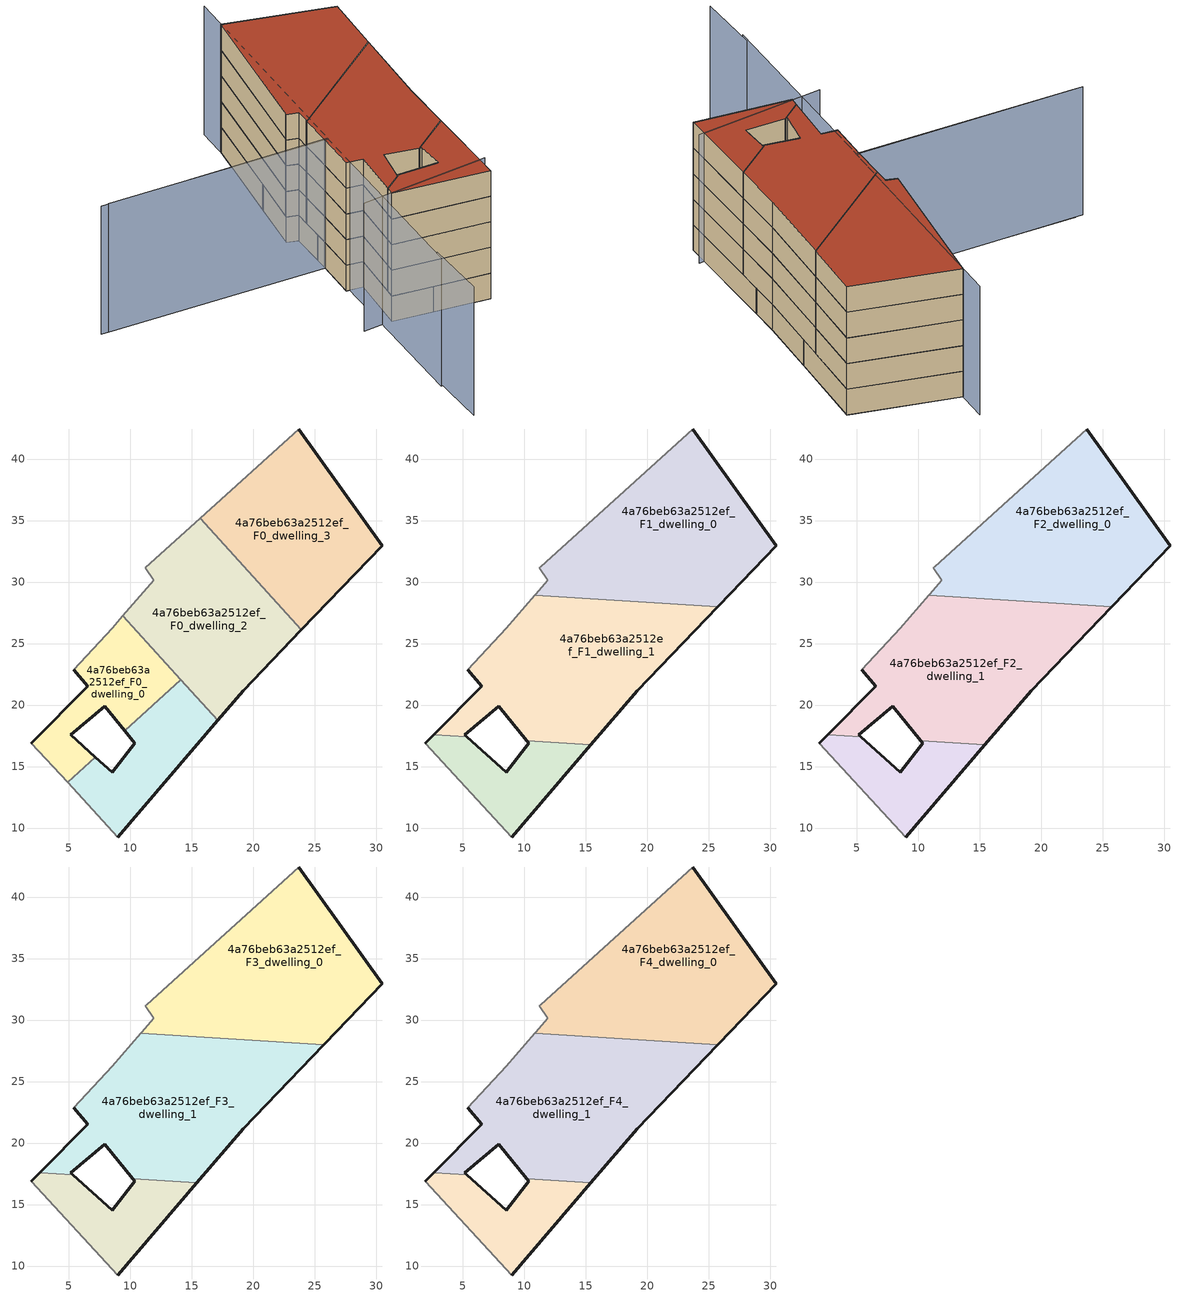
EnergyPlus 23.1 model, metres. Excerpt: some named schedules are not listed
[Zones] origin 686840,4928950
4a76beb63a2512ef_F0_dwelling_0
 floor ground (EU_floor_Construction): 9.55,17.93 14.11,22.06 9.39,27.27 8.51,26.26 5.41,22.87 6.55,21.54 1.96,16.91 4.89,13.71 7.16,15.77 5.14,17.57 7.93,19.92 z0
 wall outside (EU_wall_Construction): 9.55,17.93 7.93,19.92 5.14,17.57 7.16,15.77 / 1.96,16.91 6.55,21.54 5.41,22.87 z0:3
 wall adiabatic (EU_wall_Construction): 5.41,22.87 8.51,26.26 9.39,27.27 / 4.89,13.71 1.96,16.91 z0:3
 wall to 4a76beb63a2512ef_F0_dwelling_1 (EU_wall_Construction): 14.11,22.06 9.55,17.93 / 7.16,15.77 4.89,13.71 z0:3
 wall to 4a76beb63a2512ef_F0_dwelling_2 (EU_wall_Construction): 9.39,27.27 14.11,22.06 z0:3
4a76beb63a2512ef_F0_dwelling_1
 floor ground (EU_floor_Construction): 8.96,9.27 17.11,18.75 14.11,22.06 9.55,17.93 10.37,16.91 8.53,14.54 7.16,15.77 4.89,13.71 z0
 wall outside (EU_wall_Construction): 17.11,18.75 8.96,9.27 / 7.16,15.77 8.53,14.54 10.37,16.91 9.55,17.93 z0:3
 wall adiabatic (EU_wall_Construction): 8.96,9.27 4.89,13.71 z0:3
 wall to 4a76beb63a2512ef_F0_dwelling_2 (EU_wall_Construction): 14.11,22.06 17.11,18.75 z0:3
4a76beb63a2512ef_F0_dwelling_2
 floor ground (EU_floor_Construction): 19.19,21.17 23.9,26.11 15.67,35.19 11.22,31.17 11.92,30.16 9.39,27.27 17.11,18.75 z0
 wall outside (EU_wall_Construction): 23.9,26.11 19.19,21.17 17.11,18.75 z0:3
 wall adiabatic (EU_wall_Construction): 9.39,27.27 11.92,30.16 11.22,31.17 15.67,35.19 z0:3
 wall to 4a76beb63a2512ef_F0_dwelling_3 (EU_wall_Construction): 15.67,35.19 23.9,26.11 z0:3
4a76beb63a2512ef_F0_dwelling_3
 floor ground (EU_floor_Construction): 23.9,26.11 30.46,32.97 23.68,42.45 15.67,35.19 z0
 wall outside (EU_wall_Construction): 23.68,42.45 30.46,32.97 23.9,26.11 z0:3
 wall adiabatic (EU_wall_Construction): 15.67,35.19 23.68,42.45 z0:3
4a76beb63a2512ef_F1_dwelling_0
 floor to 4a76beb63a2512ef_F0_dwelling_3 (EU_floor_Construction): 25.71,28 30.46,32.97 23.68,42.45 15.67,35.19 21.98,28.23 z3
 floor to 4a76beb63a2512ef_F0_dwelling_2 (EU_floor_Construction): 21.98,28.23 15.67,35.19 11.22,31.17 11.92,30.16 10.85,28.93 z3
 wall outside (EU_wall_Construction): 23.68,42.45 30.46,32.97 25.8,28.09 25.75,28.04 25.71,28 z3:6
 wall adiabatic (EU_wall_Construction): 10.85,28.93 10.89,28.98 10.93,29.03 11.92,30.16 11.22,31.17 11.32,31.26 23.68,42.45 z3:6
 wall to 4a76beb63a2512ef_F1_dwelling_1 (EU_wall_Construction): 25.71,28 10.85,28.93 z3:6
4a76beb63a2512ef_F1_dwelling_1
 floor to 4a76beb63a2512ef_F0_dwelling_0 (EU_floor_Construction): 9.55,17.93 14.11,22.06 9.39,27.27 8.51,26.26 5.41,22.87 6.55,21.54 2.63,17.59 5.31,17.42 5.14,17.57 7.93,19.92 z3
 floor to 4a76beb63a2512ef_F0_dwelling_2 (EU_floor_Construction): 19.19,21.17 23.9,26.11 21.98,28.23 10.85,28.93 9.39,27.27 17.11,18.75 z3
 floor to 4a76beb63a2512ef_F0_dwelling_3 (EU_floor_Construction): 23.9,26.11 25.71,28 21.98,28.23 z3
 floor to 4a76beb63a2512ef_F0_dwelling_1 (EU_floor_Construction): 15.41,16.78 17.11,18.75 14.11,22.06 9.55,17.93 10.21,17.11 z3
 wall outside (EU_wall_Construction): 2.63,17.59 6.55,21.54 5.41,22.87 / 25.71,28 19.19,21.17 15.41,16.78 / 10.21,17.11 7.93,19.92 5.14,17.57 5.31,17.42 z3:6
 wall to 4a76beb63a2512ef_F1_dwelling_2 (EU_wall_Construction): 5.31,17.42 2.63,17.59 / 15.41,16.78 10.21,17.11 z3:6
 wall adiabatic (EU_wall_Construction): 5.41,22.87 8.51,26.26 10.85,28.93 z3:6
4a76beb63a2512ef_F1_dwelling_2
 floor to 4a76beb63a2512ef_F0_dwelling_1 (EU_floor_Construction): 8.96,9.27 15.41,16.78 10.21,17.11 10.37,16.91 8.53,14.54 7.16,15.77 4.89,13.71 z3
 floor to 4a76beb63a2512ef_F0_dwelling_0 (EU_floor_Construction): 7.16,15.77 5.31,17.42 2.63,17.59 1.96,16.91 4.89,13.71 z3
 wall outside (EU_wall_Construction): 5.31,17.42 8.53,14.54 10.37,16.91 10.21,17.11 / 15.41,16.78 8.96,9.27 / 1.96,16.91 2.63,17.59 z3:6
 wall adiabatic (EU_wall_Construction): 8.96,9.27 1.96,16.91 z3:6
4a76beb63a2512ef_F2_dwelling_0
 floor to 4a76beb63a2512ef_F1_dwelling_0 (EU_floor_Construction): 25.8,28.09 30.46,32.97 23.68,42.45 11.32,31.26 11.22,31.17 11.92,30.16 10.93,29.03 10.89,28.98 10.85,28.93 25.71,28 25.75,28.04 z6
 wall outside (EU_wall_Construction): 23.68,42.45 30.46,32.97 25.8,28.09 25.75,28.04 25.71,28 z6:9
 wall adiabatic (EU_wall_Construction): 10.85,28.93 10.89,28.98 10.93,29.03 11.92,30.16 11.22,31.17 11.32,31.26 23.68,42.45 z6:9
 wall to 4a76beb63a2512ef_F2_dwelling_1 (EU_wall_Construction): 25.71,28 10.85,28.93 z6:9
4a76beb63a2512ef_F2_dwelling_1
 floor to 4a76beb63a2512ef_F1_dwelling_1 (EU_floor_Construction): 19.19,21.17 25.71,28 10.85,28.93 8.51,26.26 5.41,22.87 6.55,21.54 2.63,17.59 5.31,17.42 5.14,17.57 7.93,19.92 10.21,17.11 15.41,16.78 z6
 wall outside (EU_wall_Construction): 2.63,17.59 6.55,21.54 5.41,22.87 / 25.71,28 19.19,21.17 15.41,16.78 / 10.21,17.11 7.93,19.92 5.14,17.57 5.31,17.42 z6:9
 wall to 4a76beb63a2512ef_F2_dwelling_2 (EU_wall_Construction): 5.31,17.42 2.63,17.59 / 15.41,16.78 10.21,17.11 z6:9
 wall adiabatic (EU_wall_Construction): 5.41,22.87 8.51,26.26 10.85,28.93 z6:9
4a76beb63a2512ef_F2_dwelling_2
 floor to 4a76beb63a2512ef_F1_dwelling_2 (EU_floor_Construction): 8.96,9.27 15.41,16.78 10.21,17.11 10.37,16.91 8.53,14.54 5.31,17.42 2.63,17.59 1.96,16.91 z6
 wall outside (EU_wall_Construction): 5.31,17.42 8.53,14.54 10.37,16.91 10.21,17.11 / 15.41,16.78 8.96,9.27 / 1.96,16.91 2.63,17.59 z6:9
 wall adiabatic (EU_wall_Construction): 8.96,9.27 1.96,16.91 z6:9
4a76beb63a2512ef_F3_dwelling_0
 floor to 4a76beb63a2512ef_F2_dwelling_0 (EU_floor_Construction): 25.8,28.09 30.46,32.97 23.68,42.45 11.32,31.26 11.22,31.17 11.92,30.16 10.93,29.03 10.89,28.98 10.85,28.93 25.71,28 25.75,28.04 z9
 wall outside (EU_wall_Construction): 23.68,42.45 30.46,32.97 25.8,28.09 25.75,28.04 25.71,28 z9:12
 wall adiabatic (EU_wall_Construction): 10.85,28.93 10.89,28.98 10.93,29.03 11.92,30.16 11.22,31.17 11.32,31.26 23.68,42.45 z9:12
 wall to 4a76beb63a2512ef_F3_dwelling_1 (EU_wall_Construction): 25.71,28 10.85,28.93 z9:12
4a76beb63a2512ef_F3_dwelling_1
 floor to 4a76beb63a2512ef_F2_dwelling_1 (EU_floor_Construction): 19.19,21.17 25.71,28 10.85,28.93 8.51,26.26 5.41,22.87 6.55,21.54 2.63,17.59 5.31,17.42 5.14,17.57 7.93,19.92 10.21,17.11 15.41,16.78 z9
 wall outside (EU_wall_Construction): 2.63,17.59 6.55,21.54 5.41,22.87 / 25.71,28 19.19,21.17 15.41,16.78 / 10.21,17.11 7.93,19.92 5.14,17.57 5.31,17.42 z9:12
 wall to 4a76beb63a2512ef_F3_dwelling_2 (EU_wall_Construction): 5.31,17.42 2.63,17.59 / 15.41,16.78 10.21,17.11 z9:12
 wall adiabatic (EU_wall_Construction): 5.41,22.87 8.51,26.26 10.85,28.93 z9:12
4a76beb63a2512ef_F3_dwelling_2
 floor to 4a76beb63a2512ef_F2_dwelling_2 (EU_floor_Construction): 8.96,9.27 15.41,16.78 10.21,17.11 10.37,16.91 8.53,14.54 5.31,17.42 2.63,17.59 1.96,16.91 z9
 wall outside (EU_wall_Construction): 5.31,17.42 8.53,14.54 10.37,16.91 10.21,17.11 / 15.41,16.78 8.96,9.27 / 1.96,16.91 2.63,17.59 z9:12
 wall adiabatic (EU_wall_Construction): 8.96,9.27 1.96,16.91 z9:12
4a76beb63a2512ef_F4_dwelling_0
 floor to 4a76beb63a2512ef_F3_dwelling_0 (EU_floor_Construction): 25.8,28.09 30.46,32.97 23.68,42.45 11.32,31.26 11.22,31.17 11.92,30.16 10.93,29.03 10.89,28.98 10.85,28.93 25.71,28 25.75,28.04 z12
 wall outside (EU_wall_Construction): 23.68,42.45 30.46,32.97 25.8,28.09 25.75,28.04 25.71,28 z12:15
 wall adiabatic (EU_wall_Construction): 10.85,28.93 10.89,28.98 10.93,29.03 11.92,30.16 11.22,31.17 11.32,31.26 23.68,42.45 z12:15
 wall to 4a76beb63a2512ef_F4_dwelling_1 (EU_wall_Construction): 25.71,28 10.85,28.93 z12:15
 roof outside (EU_roof_Construction): 23.68,42.45 30.46,32.97 25.8,28.09 25.75,28.04 25.71,28 10.85,28.93 10.89,28.98 10.93,29.03 11.92,30.16 11.22,31.17 11.32,31.26 z15
4a76beb63a2512ef_F4_dwelling_1
 floor to 4a76beb63a2512ef_F3_dwelling_1 (EU_floor_Construction): 19.19,21.17 25.71,28 10.85,28.93 8.51,26.26 5.41,22.87 6.55,21.54 2.63,17.59 5.31,17.42 5.14,17.57 7.93,19.92 10.21,17.11 15.41,16.78 z12
 wall outside (EU_wall_Construction): 2.63,17.59 6.55,21.54 5.41,22.87 / 25.71,28 19.19,21.17 15.41,16.78 / 10.21,17.11 7.93,19.92 5.14,17.57 5.31,17.42 z12:15
 wall to 4a76beb63a2512ef_F4_dwelling_2 (EU_wall_Construction): 5.31,17.42 2.63,17.59 / 15.41,16.78 10.21,17.11 z12:15
 wall adiabatic (EU_wall_Construction): 5.41,22.87 8.51,26.26 10.85,28.93 z12:15
 roof outside (EU_roof_Construction): 25.71,28 19.19,21.17 15.41,16.78 10.21,17.11 7.93,19.92 5.14,17.57 5.31,17.42 2.63,17.59 6.55,21.54 5.41,22.87 8.51,26.26 10.85,28.93 z15
4a76beb63a2512ef_F4_dwelling_2
 floor to 4a76beb63a2512ef_F3_dwelling_2 (EU_floor_Construction): 8.96,9.27 15.41,16.78 10.21,17.11 10.37,16.91 8.53,14.54 5.31,17.42 2.63,17.59 1.96,16.91 z12
 wall outside (EU_wall_Construction): 5.31,17.42 8.53,14.54 10.37,16.91 10.21,17.11 / 15.41,16.78 8.96,9.27 / 1.96,16.91 2.63,17.59 z12:15
 wall adiabatic (EU_wall_Construction): 8.96,9.27 1.96,16.91 z12:15
 roof outside (EU_roof_Construction): 15.41,16.78 8.96,9.27 1.96,16.91 2.63,17.59 5.31,17.42 8.53,14.54 10.37,16.91 10.21,17.11 z15
shading: -0.51,18.84 10.82,10.56 / -6.01,9.3 -10.4,3.96 / -9.73,42.59 8.75,26.05 / 8.75,26.05 -6.85,8.64 / 26.01,45.01 8.67,25.9 / 8.67,25.9 -9.16,42.08 z0:15
[Building]
EU S2 Campaign: North Axis=0; Terrain=City; Solar Distribution=FullExterior
[Site:Location]
Bologna: Latitude=44.5; Longitude=11.25; Time Zone=1; Elevation=37
[SizingPeriod:WeatherFileDays]
AnnualSizingPeriod: Begin Month=1; Begin Day of Month=1; End Month=12; End Day of Month=31; Day of Week for Start Day=Monday; Use Weather File Daylight Saving Period=No; Use Weather File Rain and Snow Indicators=No
[MATERIAL]
EU_InternalMass_Material: Roughness=MediumRough; Thickness=0.1; Conductivity=1; Density=1800; Specific Heat=900; Thermal Absorptance=0.9; Solar Absorptance=0.7; Visible Absorptance=0.7
[MATERIAL:NOMASS] Roughness=MediumRough; Thermal Absorptance=0.9; Solar Absorptance=0.7; Visible Absorptance=0.7
Name | Thermal Resistance
EU_wall_NoMass | 0.905828
EU_roof_NoMass | 0.37593
EU_floor_NoMass | 0.67114
[CONSTRUCTION]
EU_wall_Construction: EU_wall_NoMass
EU_roof_Construction: EU_roof_NoMass
EU_floor_Construction: EU_floor_NoMass
EU_InternalMass_Construction: EU_InternalMass_Material
[ZONE] Type=1; Multiplier=1; Ceiling Height=autocalculate; Floor Area=autocalculate; Part of Total Floor Area=Yes
Name | Volume
4a76beb63a2512ef_F0_dwelling_0 | 180.882
4a76beb63a2512ef_F1_dwelling_0; 4a76beb63a2512ef_F2_dwelling_0; 4a76beb63a2512ef_F3_dwelling_0; 4a76beb63a2512ef_F4_dwelling_0 | 469.871
4a76beb63a2512ef_F0_dwelling_1 | 180.866
4a76beb63a2512ef_F1_dwelling_1; 4a76beb63a2512ef_F2_dwelling_1; 4a76beb63a2512ef_F3_dwelling_1; 4a76beb63a2512ef_F4_dwelling_1 | 469.605
4a76beb63a2512ef_F0_dwelling_2 | 361.711
4a76beb63a2512ef_F1_dwelling_2; 4a76beb63a2512ef_F2_dwelling_2; 4a76beb63a2512ef_F3_dwelling_2; 4a76beb63a2512ef_F4_dwelling_2 | 145.777
4a76beb63a2512ef_F0_dwelling_3 | 361.753
[INTERNALMASS] Construction=EU_InternalMass_Construction
Name | Zone or ZoneList | Surface Area
4a76beb63a2512ef_F0_dwelling_0_EU_InternalMass | 4a76beb63a2512ef_F0_dwelling_0 | 60.294
4a76beb63a2512ef_F0_dwelling_1_EU_InternalMass | 4a76beb63a2512ef_F0_dwelling_1 | 60.2888
4a76beb63a2512ef_F0_dwelling_2_EU_InternalMass | 4a76beb63a2512ef_F0_dwelling_2 | 120.57
4a76beb63a2512ef_F0_dwelling_3_EU_InternalMass | 4a76beb63a2512ef_F0_dwelling_3 | 120.584
4a76beb63a2512ef_F1_dwelling_0_EU_InternalMass | 4a76beb63a2512ef_F1_dwelling_0 | 156.633
4a76beb63a2512ef_F1_dwelling_1_EU_InternalMass | 4a76beb63a2512ef_F1_dwelling_1 | 156.525
4a76beb63a2512ef_F1_dwelling_2_EU_InternalMass | 4a76beb63a2512ef_F1_dwelling_2 | 48.5923
4a76beb63a2512ef_F2_dwelling_0_EU_InternalMass | 4a76beb63a2512ef_F2_dwelling_0 | 156.633
4a76beb63a2512ef_F2_dwelling_1_EU_InternalMass | 4a76beb63a2512ef_F2_dwelling_1 | 156.525
4a76beb63a2512ef_F2_dwelling_2_EU_InternalMass | 4a76beb63a2512ef_F2_dwelling_2 | 48.5923
4a76beb63a2512ef_F3_dwelling_0_EU_InternalMass | 4a76beb63a2512ef_F3_dwelling_0 | 156.633
4a76beb63a2512ef_F3_dwelling_1_EU_InternalMass | 4a76beb63a2512ef_F3_dwelling_1 | 156.525
4a76beb63a2512ef_F3_dwelling_2_EU_InternalMass | 4a76beb63a2512ef_F3_dwelling_2 | 48.5923
4a76beb63a2512ef_F4_dwelling_0_EU_InternalMass | 4a76beb63a2512ef_F4_dwelling_0 | 156.633
4a76beb63a2512ef_F4_dwelling_1_EU_InternalMass | 4a76beb63a2512ef_F4_dwelling_1 | 156.525
4a76beb63a2512ef_F4_dwelling_2_EU_InternalMass | 4a76beb63a2512ef_F4_dwelling_2 | 48.5923
[OTHEREQUIPMENT] Fuel Type=Electricity; Design Level Calculation Method=Watts/Area; Power per Zone Floor Area=1; Fraction Latent=0; Fraction Radiant=0; Fraction Lost=0; Carbon Dioxide Generation Rate=0; EndUse Subcategory=EU_Step8_InternalGains
Name | Zone or ZoneList or Space or SpaceList | Schedule
EU_Step8_InternalGain_4a76beb63a2512ef_F0_dwelling_0_f000 | 4a76beb63a2512ef_F0_dwelling_0 | EU_Step8_GainSchedule_4a76beb63a2512ef_F0_dwelling_0_f000
EU_Step8_InternalGain_4a76beb63a2512ef_F0_dwelling_1_f000 | 4a76beb63a2512ef_F0_dwelling_1 | EU_Step8_GainSchedule_4a76beb63a2512ef_F0_dwelling_1_f000
EU_Step8_InternalGain_4a76beb63a2512ef_F0_dwelling_2_f000 | 4a76beb63a2512ef_F0_dwelling_2 | EU_Step8_GainSchedule_4a76beb63a2512ef_F0_dwelling_2_f000
EU_Step8_InternalGain_4a76beb63a2512ef_F0_dwelling_3_f000 | 4a76beb63a2512ef_F0_dwelling_3 | EU_Step8_GainSchedule_4a76beb63a2512ef_F0_dwelling_3_f000
EU_Step8_InternalGain_4a76beb63a2512ef_F1_dwelling_0_f000 | 4a76beb63a2512ef_F1_dwelling_0 | EU_Step8_GainSchedule_4a76beb63a2512ef_F1_dwelling_0_f000
EU_Step8_InternalGain_4a76beb63a2512ef_F1_dwelling_1_f000 | 4a76beb63a2512ef_F1_dwelling_1 | EU_Step8_GainSchedule_4a76beb63a2512ef_F1_dwelling_1_f000
EU_Step8_InternalGain_4a76beb63a2512ef_F1_dwelling_2_f000 | 4a76beb63a2512ef_F1_dwelling_2 | EU_Step8_GainSchedule_4a76beb63a2512ef_F1_dwelling_2_f000
EU_Step8_InternalGain_4a76beb63a2512ef_F2_dwelling_0_f000 | 4a76beb63a2512ef_F2_dwelling_0 | EU_Step8_GainSchedule_4a76beb63a2512ef_F2_dwelling_0_f000
EU_Step8_InternalGain_4a76beb63a2512ef_F2_dwelling_1_f000 | 4a76beb63a2512ef_F2_dwelling_1 | EU_Step8_GainSchedule_4a76beb63a2512ef_F2_dwelling_1_f000
EU_Step8_InternalGain_4a76beb63a2512ef_F2_dwelling_2_f000 | 4a76beb63a2512ef_F2_dwelling_2 | EU_Step8_GainSchedule_4a76beb63a2512ef_F2_dwelling_2_f000
EU_Step8_InternalGain_4a76beb63a2512ef_F3_dwelling_0_f000 | 4a76beb63a2512ef_F3_dwelling_0 | EU_Step8_GainSchedule_4a76beb63a2512ef_F3_dwelling_0_f000
EU_Step8_InternalGain_4a76beb63a2512ef_F3_dwelling_1_f000 | 4a76beb63a2512ef_F3_dwelling_1 | EU_Step8_GainSchedule_4a76beb63a2512ef_F3_dwelling_1_f000
EU_Step8_InternalGain_4a76beb63a2512ef_F3_dwelling_2_f000 | 4a76beb63a2512ef_F3_dwelling_2 | EU_Step8_GainSchedule_4a76beb63a2512ef_F3_dwelling_2_f000
EU_Step8_InternalGain_4a76beb63a2512ef_F4_dwelling_0_f000 | 4a76beb63a2512ef_F4_dwelling_0 | EU_Step8_GainSchedule_4a76beb63a2512ef_F4_dwelling_0_f000
EU_Step8_InternalGain_4a76beb63a2512ef_F4_dwelling_1_f000 | 4a76beb63a2512ef_F4_dwelling_1 | EU_Step8_GainSchedule_4a76beb63a2512ef_F4_dwelling_1_f000
EU_Step8_InternalGain_4a76beb63a2512ef_F4_dwelling_2_f000 | 4a76beb63a2512ef_F4_dwelling_2 | EU_Step8_GainSchedule_4a76beb63a2512ef_F4_dwelling_2_f000
[ZONEVENTILATION:DESIGNFLOWRATE] Schedule=EU_AlwaysOn; Design Flow Rate Calculation Method=AirChanges/Hour; Air Changes per Hour=0.73129; Ventilation Type=Natural; Fan Pressure Rise=0; Fan Total Efficiency=1; Constant Term Coefficient=1; Temperature Term Coefficient=0; Velocity Term Coefficient=0; Velocity Squared Term Coefficient=0; Minimum Indoor Temperature=-100; Maximum Indoor Temperature=100; Delta Temperature=-100; Minimum Outdoor Temperature=-100; Maximum Outdoor Temperature=100; Maximum Wind Speed=40
Name | Zone or ZoneList or Space or SpaceList
EU_ConstantAir_4a76beb63a2512ef_F0_dwelling_0 | 4a76beb63a2512ef_F0_dwelling_0
EU_ConstantAir_4a76beb63a2512ef_F0_dwelling_1 | 4a76beb63a2512ef_F0_dwelling_1
EU_ConstantAir_4a76beb63a2512ef_F0_dwelling_2 | 4a76beb63a2512ef_F0_dwelling_2
EU_ConstantAir_4a76beb63a2512ef_F0_dwelling_3 | 4a76beb63a2512ef_F0_dwelling_3
EU_ConstantAir_4a76beb63a2512ef_F1_dwelling_0 | 4a76beb63a2512ef_F1_dwelling_0
EU_ConstantAir_4a76beb63a2512ef_F1_dwelling_1 | 4a76beb63a2512ef_F1_dwelling_1
EU_ConstantAir_4a76beb63a2512ef_F1_dwelling_2 | 4a76beb63a2512ef_F1_dwelling_2
EU_ConstantAir_4a76beb63a2512ef_F2_dwelling_0 | 4a76beb63a2512ef_F2_dwelling_0
EU_ConstantAir_4a76beb63a2512ef_F2_dwelling_1 | 4a76beb63a2512ef_F2_dwelling_1
EU_ConstantAir_4a76beb63a2512ef_F2_dwelling_2 | 4a76beb63a2512ef_F2_dwelling_2
EU_ConstantAir_4a76beb63a2512ef_F3_dwelling_0 | 4a76beb63a2512ef_F3_dwelling_0
EU_ConstantAir_4a76beb63a2512ef_F3_dwelling_1 | 4a76beb63a2512ef_F3_dwelling_1
EU_ConstantAir_4a76beb63a2512ef_F3_dwelling_2 | 4a76beb63a2512ef_F3_dwelling_2
EU_ConstantAir_4a76beb63a2512ef_F4_dwelling_0 | 4a76beb63a2512ef_F4_dwelling_0
EU_ConstantAir_4a76beb63a2512ef_F4_dwelling_1 | 4a76beb63a2512ef_F4_dwelling_1
EU_ConstantAir_4a76beb63a2512ef_F4_dwelling_2 | 4a76beb63a2512ef_F4_dwelling_2
[HVACTEMPLATE:THERMOSTAT] Constant Heating Setpoint=20; Constant Cooling Setpoint=50
EU_HeatOnly_4a76beb63a2512ef_F0_dwelling_0; EU_HeatOnly_4a76beb63a2512ef_F0_dwelling_1; EU_HeatOnly_4a76beb63a2512ef_F0_dwelling_2; EU_HeatOnly_4a76beb63a2512ef_F0_dwelling_3; EU_HeatOnly_4a76beb63a2512ef_F1_dwelling_0; EU_HeatOnly_4a76beb63a2512ef_F1_dwelling_1; EU_HeatOnly_4a76beb63a2512ef_F1_dwelling_2; EU_HeatOnly_4a76beb63a2512ef_F2_dwelling_0; EU_HeatOnly_4a76beb63a2512ef_F2_dwelling_1
